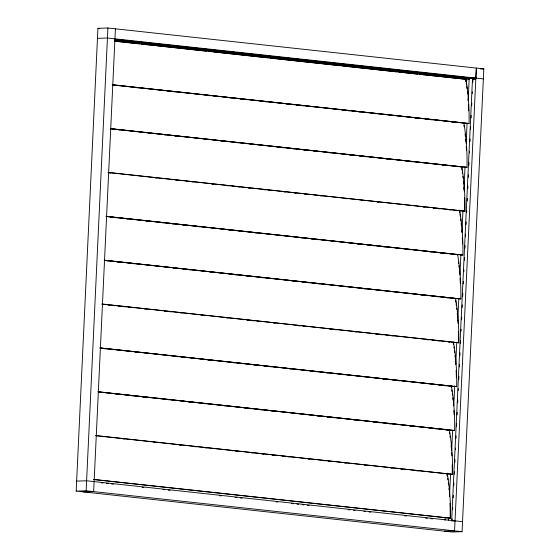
<?xml version="1.0" encoding="UTF-8"?>
<svg xmlns="http://www.w3.org/2000/svg" width="560" height="560" viewBox="0 0 560 560"><rect width="100%" height="100%" fill="white"/><g stroke="black" fill="none" stroke-linecap="round" stroke-linejoin="round"><path stroke-width="0.84" d="M76.174 491.113L97.937 28.322L107.905 28L483.826 68.887L462.063 531.678L452.095 532L76.174 491.113L86.142 490.798L462.063 531.678M86.142 490.798L107.905 28M115.416 28.819L93.646 491.61L83.678 491.932M445.046 520.303L445.172 517.678M447.146 475.734L447.272 473.109M451.311 387.464L451.395 385.714M453.327 344.638L453.453 342.02M459.55 212.674L459.676 210.056M465.752 81.263L465.885 78.4L475.853 78.078L476.329 68.068L454.559 530.866L444.584 531.181M465.822 81.263L465.892 79.793L469.147 79.625M448.371 520.198L448.49 517.58M449.477 496.643L450.548 473.956M451.661 450.401L452.606 430.339M453.761 405.909L454.706 385.847M455.735 364.035L456.764 342.223M457.793 320.411L458.815 298.606M459.928 275.051L460.915 254.107M461.944 232.302L462.973 210.49M463.96 189.553L465.031 166.866M466.144 143.311L467.089 123.249M468.16 100.562L469.21 78.295M472.528 78.19L451.647 520.961L455.035 520.849M452.123 520.604L452.207 518.854M452.662 509.25L452.746 507.507M453.194 497.896L453.32 495.278M453.775 485.674L453.894 483.049M454.307 474.32L454.433 471.695M454.888 462.091L455.007 459.473M455.462 449.862L455.546 448.119M455.994 438.515L456.12 435.89M456.575 426.286L456.694 423.668M457.107 414.932L457.233 412.314M457.688 402.703L457.807 400.085M458.262 390.481L458.346 388.731M458.801 379.127L458.92 376.509M459.375 366.898L459.501 364.28M459.907 355.544L460.033 352.926M460.488 343.322L460.607 340.697M461.062 331.093L461.146 329.343M461.601 319.739L461.72 317.121M462.175 307.51L462.301 304.892M462.707 296.163L462.833 293.538M463.288 283.934L463.407 281.316M463.862 271.705L463.946 269.962M464.401 260.351L464.52 257.733M464.975 248.129L465.101 245.504M465.514 236.775L465.633 234.157M466.088 224.546L466.214 221.928M466.662 212.324L466.746 210.574M467.201 200.97L467.32 198.345M467.775 188.741L467.901 186.123M468.314 177.387L468.433 174.769M468.888 165.165L469.014 162.54M469.462 152.936L469.546 151.186M470.001 141.582L470.127 138.964M470.575 129.353L470.701 126.735M471.114 117.999L471.233 115.381M471.688 105.777L471.814 103.159M472.262 93.548L472.346 91.805M472.801 82.194L472.927 79.576M419.559 74.375L465.983 79.289A170.324 112.14 -83.8 0 1 469.084 123.494L112.189 84.819M112.567 84.938L463.911 123.144A170.324 112.14 -83.8 0 1 467.019 167.356L110.992 128.765M108.052 172.529L464.947 211.211A170.324 112.14 -83.8 0 0 461.846 167.006L110.502 128.793M457.38 254.814L457.709 254.716A170.324 112.14 -83.8 0 1 460.81 298.928L104.79 260.337M459.788 213.101A170.324 112.14 -83.8 0 0 459.445 210.959L459.781 210.861A170.324 112.14 -83.8 0 1 462.882 255.066L105.987 216.391M453.243 342.531L453.572 342.433A170.324 112.14 -83.8 0 1 456.673 386.638L99.778 347.956M101.85 304.101L458.745 342.783A170.324 112.14 -83.8 0 0 455.644 298.578L104.293 260.365M98.581 391.909L454.608 430.5A170.324 112.14 -83.8 0 0 451.507 386.288L449.435 386.197M447.034 474.103L447.37 474.005A170.324 112.14 -83.8 0 1 450.471 518.21L93.576 479.528M95.641 435.673L452.543 474.355A170.324 112.14 -83.8 0 0 449.435 430.15L98.091 391.937M97.468 38.332L107.492 38.01M480.508 68.992L483.826 68.887M474.243 77.889L475.867 77.777M474.628 78.652L476.287 78.596L114.226 39.221M472.465 79.576L475.713 79.471M76.643 481.103L86.618 480.781L462.532 521.668M97.937 28.322L99.603 28.504M107.436 38.01L483.371 78.897M114.38 39.704L472.962 78.701M114.534 40.187L469.224 78.764M114.639 41.076L465.983 79.289M115.171 41.272L139.524 43.918M141.267 44.107L155.176 45.619M156.919 45.808L206.486 51.205M208.229 51.394L211.708 51.772M213.444 51.961L268.233 57.918M269.976 58.107L340.417 65.765M342.16 65.954L396.949 71.918M398.685 72.107L402.164 72.485M403.907 72.674L417.816 74.186M112.518 84.721L469.084 123.494M132.237 87.206L133.98 87.395M136.584 87.682L138.327 87.871M152.243 89.383L153.979 89.572M162.68 90.517L164.416 90.706M167.895 91.084L169.631 91.273M173.11 91.658L174.853 91.847M188.769 93.359L190.505 93.548M208.768 95.529L210.511 95.725M213.99 96.103L215.726 96.292M224.427 97.237L226.163 97.426M229.642 97.804L231.378 97.993M240.079 98.938L241.815 99.127M245.294 99.505L247.037 99.694M265.3 101.682L267.036 101.871M270.515 102.249L272.258 102.438M286.167 103.95L287.91 104.139M291.389 104.517L293.125 104.706M296.604 105.084L298.347 105.273M301.826 105.651L303.562 105.84M317.478 107.352L319.221 107.541M342.699 110.096L344.435 110.285M347.914 110.663L349.657 110.852M358.351 111.797L360.094 111.993M374.01 113.505L375.746 113.694M399.224 116.249L400.967 116.438M414.883 117.95L416.619 118.139M425.32 119.084L427.056 119.273M430.535 119.651L432.278 119.84M435.75 120.218L437.493 120.407M451.409 121.919L453.145 122.108M455.756 122.395L457.492 122.584M110.453 128.576L467.019 167.356M117.992 129.745L119.735 129.934M123.214 130.312L124.95 130.501M143.213 132.482L144.956 132.671M148.435 133.056L150.171 133.245M164.087 134.757L165.83 134.946M174.524 135.891L176.26 136.08M179.739 136.458L181.482 136.647M220.619 140.903L222.355 141.092M225.834 141.47L227.57 141.659M236.271 142.604L238.007 142.793M251.923 144.305L253.666 144.494M277.144 147.049L278.887 147.238M282.359 147.616L284.102 147.805M292.796 148.75L294.539 148.939M303.233 149.891L304.976 150.08M308.455 150.458L310.191 150.647M313.67 151.025L315.413 151.214M329.322 152.726L331.065 152.915M333.676 153.195L335.412 153.391M349.328 154.903L351.064 155.092M354.543 155.47L356.286 155.659M359.765 156.037L361.501 156.226M364.98 156.604L366.723 156.793M370.202 157.171L371.938 157.36M385.854 158.872L387.59 159.061M405.853 161.049L407.596 161.238M411.075 161.616L412.811 161.805M426.727 163.317L428.47 163.506M437.164 164.451L438.9 164.64M442.379 165.018L444.122 165.207M108.388 172.431L464.947 211.211M108.969 172.844L110.712 173.033M114.184 173.411L115.927 173.6M155.064 177.856L156.8 178.045M160.279 178.423L162.022 178.612M170.716 179.557L172.452 179.746M175.931 180.124L177.674 180.313M186.368 181.258L188.111 181.447M191.59 181.825L193.326 182.014M211.589 184.002L213.332 184.191M227.241 185.703L228.984 185.892M232.463 186.27L234.199 186.459M237.678 186.844L239.421 187.033M242.9 187.411L244.636 187.6M248.115 187.978L249.858 188.167M263.774 189.679L265.51 189.868M268.121 190.148L269.857 190.337M283.773 191.856L285.509 192.045M288.988 192.423L290.731 192.612M294.21 192.99L295.946 193.179M304.647 194.124L306.383 194.313M315.084 195.258L316.82 195.447M320.299 195.825L322.035 196.014M345.52 198.569L347.256 198.758M361.172 200.27L362.915 200.459M371.609 201.404L373.352 201.593M376.831 201.971L378.567 202.16M417.704 206.416L419.44 206.605M422.919 206.99L424.662 207.179M433.356 208.124L435.092 208.313M438.571 208.691L440.314 208.88M449.008 209.825L450.751 210.014M454.23 210.392L455.966 210.581M106.316 216.293L462.882 255.066M106.365 216.51L457.709 254.716M110.383 217.077L112.119 217.266M115.598 217.644L117.334 217.833M120.813 218.211L122.556 218.4M126.035 218.778L127.771 218.967M146.034 220.955L147.777 221.144M161.693 222.656L163.429 222.845M166.908 223.223L168.651 223.412M172.123 223.79L173.866 223.986M182.56 224.931L184.303 225.12M198.219 226.632L199.955 226.821M223.44 229.376L225.176 229.565M228.655 229.943L230.391 230.132M239.092 231.077L240.828 231.266M249.529 232.211L251.265 232.4M254.744 232.778L256.487 232.967M279.965 235.522L281.708 235.711M295.617 237.223L297.36 237.412M300.839 237.79L302.575 237.979M306.054 238.357L307.797 238.546M311.276 238.924L313.012 239.113M316.491 239.491L318.234 239.68M332.143 241.199L333.886 241.388M352.149 243.369L353.885 243.558M357.364 243.936L359.107 244.125M367.801 245.077L369.544 245.266M373.023 245.644L374.759 245.833M383.453 246.778L385.196 246.967M388.675 247.345L390.411 247.534M408.674 249.522L410.417 249.711M424.333 251.223L426.069 251.412M429.548 251.79L431.291 251.979M434.763 252.357L436.506 252.546M439.985 252.924L441.721 253.113M445.2 253.491L446.943 253.68M104.251 260.148L460.81 298.928M106.575 260.743L108.311 260.932M117.005 261.884L118.748 262.073M132.664 263.585L134.4 263.774M157.885 266.329L159.621 266.518M173.537 268.03L175.273 268.219M183.974 269.164L185.71 269.353M189.189 269.731L190.932 269.92M194.411 270.298L196.147 270.487M210.063 271.999L211.799 272.188M230.062 274.176L231.805 274.365M235.284 274.743L237.02 274.932M240.499 275.31L242.242 275.499M245.721 275.877L247.457 276.066M250.936 276.444L252.679 276.633M261.373 277.585L263.116 277.774M266.588 278.152L268.331 278.341M286.594 280.322L288.33 280.511M291.809 280.889L293.552 281.078M302.246 282.03L303.989 282.219M307.468 282.597L309.204 282.786M312.683 283.164L314.426 283.353M317.905 283.731L319.641 283.92M323.12 284.298L324.856 284.487M363.993 288.743L365.736 288.932M369.215 289.31L370.951 289.499M379.645 290.444L381.388 290.633M395.304 292.145L397.04 292.334M420.525 294.889L422.261 295.078M425.74 295.456L427.483 295.645M436.177 296.59L437.913 296.779M446.614 297.724L448.35 297.92M451.829 298.298L453.572 298.487M102.179 304.003L458.745 342.783M107.982 304.983L109.725 305.172M113.204 305.55L114.94 305.739M118.419 306.117L120.155 306.306M123.634 306.684L125.377 306.873M128.856 307.251L130.592 307.44M144.508 308.952L146.251 309.141M164.514 311.129L166.25 311.318M169.729 311.696L171.465 311.885M180.166 312.83L181.902 313.019M185.381 313.397L187.124 313.586M195.818 314.531L197.561 314.72M201.04 315.105L202.776 315.294M226.261 317.842L227.997 318.031M241.913 319.55L243.649 319.739M247.128 320.117L248.871 320.306M252.35 320.684L254.086 320.873M257.565 321.251L259.308 321.44M273.217 322.952L274.96 323.141M298.438 325.696L300.181 325.885M303.66 326.263L305.396 326.452M314.097 327.397L315.833 327.586M329.749 329.098L331.485 329.287M334.964 329.665L336.707 329.854M354.97 331.842L356.706 332.031M370.622 333.543L372.365 333.732M375.844 334.11L377.58 334.299M381.059 334.677L382.795 334.866M386.274 335.251L388.017 335.44M391.496 335.818L393.232 336.007M407.148 337.519L408.891 337.708M427.154 339.696L428.89 339.885M432.369 340.263L434.112 340.452M437.584 340.83L439.327 341.019M442.806 341.397L444.542 341.586M448.021 341.964L449.764 342.153M100.114 347.865L456.673 386.638M100.156 348.082L451.507 386.288M104.174 348.649L105.917 348.838M119.826 350.35L121.569 350.539M130.263 351.484L132.006 351.673M135.485 352.058L137.221 352.247M176.358 356.503L178.094 356.692M181.573 357.07L183.316 357.259M192.01 358.204L193.753 358.393M207.669 359.905L209.405 360.094M212.884 360.472L214.62 360.661M232.883 362.649L234.626 362.838M238.105 363.216L239.841 363.405M248.542 364.35L250.278 364.539M253.757 364.917L255.5 365.106M258.979 365.484L260.715 365.673M264.194 366.051L265.937 366.24M269.409 366.618L271.152 366.807M285.068 368.326L286.804 368.515M289.415 368.795L291.151 368.984M305.067 370.496L306.81 370.685M310.289 371.063L312.025 371.252M315.504 371.63L317.247 371.819M325.941 372.771L327.677 372.96M341.593 374.472L343.336 374.661M366.814 377.216L368.557 377.405M382.466 378.917L384.209 379.106M392.903 380.051L394.646 380.24M398.125 380.618L399.861 380.807M423.346 383.362L425.082 383.551M438.998 385.063L440.734 385.252M444.213 385.63L445.956 385.819M98.042 391.72L454.608 430.5M110.803 393.456L112.546 393.645M116.018 394.023L117.761 394.212M126.455 395.157L128.198 395.346M131.677 395.724L133.413 395.913M142.114 396.858L143.85 397.047M147.329 397.425L149.072 397.614M167.335 399.602L169.071 399.791M182.987 401.303L184.723 401.492M188.202 401.87L189.945 402.059M193.424 402.437L195.16 402.626M203.861 403.571L205.597 403.76M219.513 405.272L221.249 405.461M223.86 405.748L225.603 405.937M244.734 408.016L246.47 408.205M249.949 408.583L251.692 408.772M260.386 409.724L262.129 409.913M270.823 410.858L272.559 411.047M276.038 411.425L277.781 411.614M301.259 414.169L303.002 414.358M316.918 415.87L318.654 416.059M327.348 417.004L329.091 417.193M332.57 417.571L334.306 417.76M353.444 419.839L355.18 420.028M373.443 422.016L375.186 422.205M378.665 422.583L380.401 422.772M389.095 423.717L390.838 423.906M394.317 424.284L396.053 424.473M404.754 425.418L406.49 425.607M409.969 425.992L411.712 426.181M429.975 428.162L431.711 428.351M435.19 428.729L436.933 428.918M445.627 429.863L447.363 430.059M95.977 435.575L452.543 474.355M101.78 436.555L103.516 436.744M122.647 438.823L124.39 439.012M127.869 439.39L129.605 439.579M138.306 440.524L140.042 440.713M153.958 442.225L155.694 442.414M179.179 444.969L180.915 445.158M194.831 446.67L196.574 446.859M205.268 447.811L207.011 448M210.49 448.378L212.226 448.567M231.357 450.646L233.1 450.835M235.704 451.122L237.447 451.311M251.363 452.823L253.099 453.012M256.578 453.39L258.321 453.579M261.8 453.957L263.536 454.146M267.015 454.524L268.751 454.713M272.23 455.091L273.973 455.28M282.667 456.225L284.41 456.414M287.889 456.792L289.625 456.981M307.888 458.969L309.631 459.158M313.11 459.536L314.846 459.725M323.547 460.67L325.283 460.859M328.762 461.237L330.498 461.426M339.199 462.371L340.935 462.56M344.414 462.938L346.157 463.127M364.42 465.115L366.156 465.304M385.287 467.39L387.03 467.579M390.509 467.957L392.245 468.146M400.946 469.091L402.682 469.28M416.598 470.792L418.341 470.981M441.819 473.536L443.555 473.725M93.905 479.43L450.471 518.21M101.234 482.839L102.97 483.028M106.449 483.406L108.192 483.595M111.671 483.973L113.407 484.169M142.107 487.284L143.843 487.473M162.981 489.559L164.717 489.748M168.196 490.126L169.939 490.315M219.506 495.705L221.249 495.894M235.158 497.406L236.901 497.595M240.38 497.973L242.116 498.162M276.038 501.851L277.774 502.04M291.69 503.552L293.426 503.741M296.905 504.119L298.648 504.308M302.127 504.693L303.863 504.882M307.342 505.26L309.085 505.449M348.215 509.705L349.958 509.894M353.437 510.272L355.173 510.461M363.874 511.406L365.61 511.595M369.089 511.973L370.832 512.162M404.747 515.851L406.483 516.04M425.621 518.119L427.357 518.308M430.836 518.686L432.579 518.875M453.355 343.245A170.324 112.14 -83.8 0 1 453.586 344.673M453.908 346.829A170.324 112.14 -83.8 0 1 454.111 348.271M454.405 350.434A170.324 112.14 -83.8 0 1 454.678 352.611M455.007 355.523A170.324 112.14 -83.8 0 1 455.301 358.449M455.623 362.131A170.324 112.14 -83.8 0 1 455.791 364.343M456.134 370.272A170.324 112.14 -83.8 0 1 456.365 377.734M461.748 168.532A170.324 112.14 -83.8 0 1 461.965 169.96M462.287 172.116A170.324 112.14 -83.8 0 1 462.483 173.558M462.861 176.456A170.324 112.14 -83.8 0 1 463.036 177.912M463.428 181.559A170.324 112.14 -83.8 0 1 463.645 183.757M463.953 187.439A170.324 112.14 -83.8 0 1 464.205 191.135M464.527 197.82A170.324 112.14 -83.8 0 1 464.618 211.309M455.539 300.104A170.324 112.14 -83.8 0 1 455.868 302.253M456.078 303.688A170.324 112.14 -83.8 0 1 456.379 305.858M456.652 308.028A170.324 112.14 -83.8 0 1 456.827 309.484M457.226 313.131A170.324 112.14 -83.8 0 1 457.506 316.064M457.856 320.488A170.324 112.14 -83.8 0 1 458.045 323.449M458.388 331.632A170.324 112.14 -83.8 0 1 458.416 342.881M463.925 125.391A170.324 112.14 -83.8 0 1 464.142 126.826M465.101 134.05A170.324 112.14 -83.8 0 1 465.346 136.241M465.64 139.167A170.324 112.14 -83.8 0 1 465.843 141.372M466.228 146.538A170.324 112.14 -83.8 0 1 466.438 150.241M451.731 389.963A170.324 112.14 -83.8 0 1 451.941 391.405M452.242 393.568A170.324 112.14 -83.8 0 1 452.431 395.017M452.774 397.922A170.324 112.14 -83.8 0 1 453.012 400.113M453.866 410.417A170.324 112.14 -83.8 0 1 454.097 414.876M465.654 79.387A170.324 112.14 -83.8 0 1 465.885 80.815M466.214 82.964A170.324 112.14 -83.8 0 1 466.522 85.127M466.718 86.569A170.324 112.14 -83.8 0 1 466.998 88.739M467.334 91.651A170.324 112.14 -83.8 0 1 467.565 93.842M468.034 98.987A170.324 112.14 -83.8 0 1 468.146 100.457M468.426 104.902A170.324 112.14 -83.8 0 1 468.685 110.852M460.005 214.536A170.324 112.14 -83.8 0 1 460.32 216.699M460.607 218.862A170.324 112.14 -83.8 0 1 460.88 221.039M461.132 223.223A170.324 112.14 -83.8 0 1 461.363 225.414M461.825 230.559A170.324 112.14 -83.8 0 1 461.937 232.029M462.301 237.958A170.324 112.14 -83.8 0 1 462.518 243.922M449.449 432.39A170.324 112.14 -83.8 0 1 449.666 433.825M449.974 435.981A170.324 112.14 -83.8 0 1 450.17 437.423M451.094 445.431A170.324 112.14 -83.8 0 1 451.297 447.636M451.654 452.053A170.324 112.14 -83.8 0 1 451.885 455.756M452.214 464.702A170.324 112.14 -83.8 0 1 452.207 474.453M447.153 474.817A170.324 112.14 -83.8 0 1 447.377 476.245M447.706 478.401A170.324 112.14 -83.8 0 1 447.909 479.836M448.294 482.734A170.324 112.14 -83.8 0 1 448.553 484.911M448.952 488.558A170.324 112.14 -83.8 0 1 449.099 490.021M449.414 493.696A170.324 112.14 -83.8 0 1 449.582 495.915M449.988 503.335A170.324 112.14 -83.8 0 1 450.142 518.308M458.444 261.996A170.324 112.14 -83.8 0 1 458.633 263.445M458.899 265.622A170.324 112.14 -83.8 0 1 459.144 267.813M459.508 271.474A170.324 112.14 -83.8 0 1 459.634 272.944M460.026 278.11A170.324 112.14 -83.8 0 1 460.299 283.304"/></g></svg>
